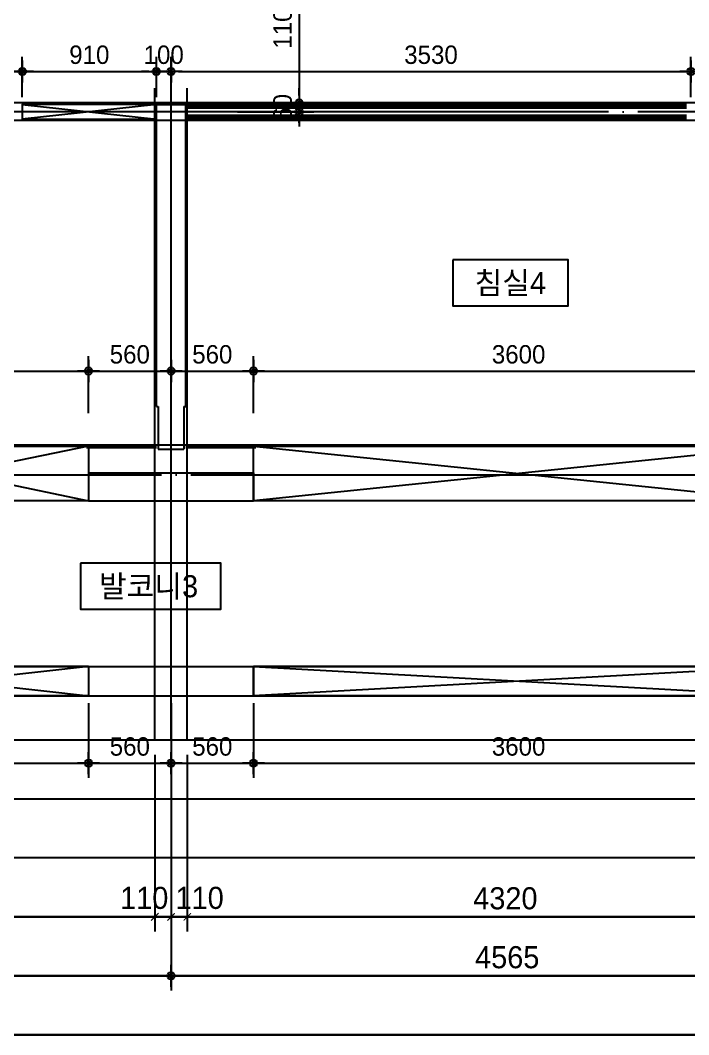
# Model space of a CAD drawing. Header units: millimetres. Extents: x 0 to 92204, y -190080 to 23760.
# Drawn here: x 24899 to 29438, y -154558 to -147672 of the extents above; entities that cross this region are included whole.
import ezdxf
from ezdxf.enums import TextEntityAlignment as Align

# ---------------------------------------------------------------- set-up
doc = ezdxf.new("R2010")
doc.units = ezdxf.units.MM
doc.header["$LTSCALE"] = 100
doc.linetypes.add('AUDIT_D_220706163347-0', pattern=[0])
doc.linetypes.add('CEN', pattern=[62, 60, -1, 0, -1])
doc.layers.get('defpoints').update_dxf_attribs({"color": 139})
for name, color, linetype in [('AA-XXXX-DIMS', 7, 'Continuous'), ('CEN_CON', 1, 'CEN'), ('CEN_WALL', 12, 'CEN'), ('CONC', 2, 'Continuous'), ('DIM', 7, 'AUDIT_D_220706163347-0'), ('ELE3_CON', 7, 'Continuous'), ('MC', 135, 'Continuous'), ('WAL', 3, 'Continuous'), ('WAL_DRY', 7, 'Continuous'), ('실명', 3, 'AUDIT_D_220706163347-0'), ('실명박스', 7, 'AUDIT_D_220706163347-0'), ('창호-open', 4, 'Continuous')]:
    doc.layers.add(name, color=color, linetype=linetype)
doc.styles.add('HAUD01', font='Dotum.ttf')
doc.styles.add('돋움', font='Dotum.ttf')
doc.styles.add('맑은고딕', font='malgun.ttf', dxfattribs={"width": 0.9})
doc.dimstyles.new('DIM-50', dxfattribs={"dimscale": 50, "dimtxt": 3, "dimasz": 1, "dimexe": 2, "dimexo": 2, "dimgap": 1, "dimtad": 1, "dimdec": 0, "dimzin": 0, "dimdsep": 46, "dimtxsty": '맑은고딕', "dimblk1": 'DIMDOT', "dimblk2": 'DIMDOT', "dimsah": 1, "dimcen": 0.09, "dimdle": 2, "dimclrd": 7, "dimclre": 7, "dimclrt": 3, "dimadec": 0, "dimazin": 0, "dimtfac": 1, "dimtdec": 0, "dimtix": 1, "dimtmove": 2, "dimatfit": 3, "dimldrblk": 'DIMDOT', "dimfxl": 1, "dimtolj": 1, "dimtzin": 0, "dimarcsym": 0})
doc.dimstyles.new('MCDIM-50', dxfattribs={"dimscale": 50, "dimtxt": 3, "dimasz": 1, "dimexe": 2, "dimexo": 2, "dimgap": 1, "dimtad": 1, "dimdec": 0, "dimzin": 0, "dimdsep": 46, "dimtxsty": '맑은고딕', "dimblk1": 'ARCHTICK', "dimblk2": 'ARCHTICK', "dimsah": 1, "dimcen": 0.09, "dimdle": 2, "dimclrd": 7, "dimclre": 7, "dimclrt": 3, "dimadec": 0, "dimazin": 0, "dimtfac": 1, "dimtdec": 0, "dimtix": 1, "dimtmove": 2, "dimatfit": 3, "dimldrblk": 'ARCHTICK', "dimfxl": 1, "dimtolj": 1, "dimtzin": 0, "dimarcsym": 0})
doc.dimstyles.new('내부100', dxfattribs={"dimscale": 50, "dimtxt": 2.5, "dimasz": 1, "dimexe": 2, "dimexo": 1, "dimgap": 1, "dimtad": 1, "dimdec": 0, "dimzin": 0, "dimdsep": 46, "dimtxsty": '돋움', "dimblk1": 'DIMDOT', "dimblk2": 'DIMDOT', "dimsah": 1, "dimcen": 0.09, "dimdle": 2, "dimclrd": 7, "dimclre": 7, "dimclrt": 3, "dimadec": 0, "dimazin": 0, "dimtfac": 1, "dimtdec": 0, "dimtix": 1, "dimtmove": 2, "dimatfit": 3, "dimldrblk": 'DIMDOT', "dimfxl": 1, "dimtolj": 1, "dimtzin": 0, "dimarcsym": 0})

# ---------------------------------------------------------------- blocks, each defined once
blk = doc.blocks.new('U-131A(기본)', base_point=(-95320.8, -158830.5))
at = {"layer": 'CEN_CON'}
for p, q in [((-74625.8, -159130.5), (-74625.8, -154705.5)), ((-80690.8, -158830.5), (-69905.8, -158830.5))]:
    blk.add_line(p, q, dxfattribs=at)
at = {"layer": 'CEN_WALL'}
for p, q in [((-65455.8, -154865.5), (-80690.8, -154865.5)), ((-80690.8, -157330.5), (-65455.8, -157330.5))]:
    blk.add_line(p, q, dxfattribs=at)
at = {"layer": 'CONC'}
for p, q in [((-74725.8, -156865.5), (-74725.8, -154815.5)), ((-74725.8, -154815.5), (-74525.8, -154815.5)), ((-74525.8, -156865.5), (-74525.8, -154815.5)), ((-74725.8, -156865.5), (-74712.8, -156865.5)), ((-74712.8, -156865.5), (-74712.8, -157155.5)), ((-74538.8, -156865.5), (-74538.8, -157155.5)), ((-74538.8, -156865.5), (-74525.8, -156865.5)), ((-74712.8, -157155.5), (-74538.8, -157155.5)), ((-75185.8, -158630.5), (-74065.8, -158630.5)), ((-75185.8, -158630.5), (-75185.8, -158830.5)), ((-74065.8, -158630.5), (-74065.8, -158830.5)), ((-75185.8, -158830.5), (-74065.8, -158830.5))]:
    blk.add_line(p, q, dxfattribs=at)
at = {"layer": 'ELE3_CON'}
for p, q in [((-75185.8, -158630.5), (-76985.8, -158630.5)), ((-70465.8, -158630.5), (-74065.8, -158630.5))]:
    blk.add_line(p, q, dxfattribs=at)
at = {"layer": 'MC'}
for p, q in [((-74735.8, -159130.5), (-74735.8, -154705.5)), ((-74515.8, -159130.5), (-74515.8, -154705.5)), ((-65455.8, -154805.5), (-80690.8, -154805.5)), ((-65455.8, -154925.5), (-80690.8, -154925.5)), ((-80690.8, -157125.5), (-65455.8, -157125.5))]:
    blk.add_line(p, q, dxfattribs=at)
at = {"layer": 'WAL'}
for p, q in [((-75185.8, -157315.5), (-74065.8, -157315.5)), ((-75185.8, -157315.5), (-75185.8, -157505.5)), ((-74065.8, -157315.5), (-74065.8, -157505.5)), ((-75185.8, -157505.5), (-74065.8, -157505.5))]:
    blk.add_line(p, q, dxfattribs=at)
at = {"layer": 'WAL_DRY'}
for p, q in [((-71125.8, -154815.5), (-74525.8, -154815.5)), ((-71125.8, -154828), (-74525.8, -154828)), ((-71125.8, -154840.5), (-74525.8, -154840.5)), ((-71125.8, -154890.5), (-74525.8, -154890.5)), ((-71125.8, -154903), (-74525.8, -154903)), ((-71125.8, -154915.5), (-74525.8, -154915.5)), ((-75200.8, -157135.5), (-74725.8, -157135.5)), ((-74525.8, -157135.5), (-74050.8, -157135.5)), ((-75200.8, -157145.5), (-74725.8, -157145.5)), ((-74525.8, -157145.5), (-74050.8, -157145.5))]:
    blk.add_line(p, q, dxfattribs=at)
blk = doc.blocks.new('_ArchTick')
at = {"color": 0, "linetype": 'ByBlock', "const_width": 0.15}
blk.add_lwpolyline([(-0.5, -0.5), (0.5, 0.5)], dxfattribs=at)
blk = doc.blocks.new('*D2586')
at = {"layer": 'defpoints', "color": 0, "linetype": 'ByBlock', "transparency": 16777216}
for p in [(25923, -176318), (26033, -176318), (26033, -177518)]:
    blk.add_point(p, dxfattribs=at)
at = {"layer": 'DIM', "color": 7, "linetype": 'ByBlock', "lineweight": -2, "transparency": 16777216}
for p, q in [((25923, -176418), (25923, -177618)), ((26033, -176418), (26033, -177618)), ((25823, -177518), (26133, -177518))]:
    blk.add_line(p, q, dxfattribs=at)
at = {"layer": 'DIM', "color": 7, "linetype": 'ByBlock', "lineweight": -2, "transparency": 16777216, "xscale": 50, "yscale": 50, "zscale": 50, "rotation": 180}
blk.add_blockref('_ArchTick', (25923, -177518), dxfattribs=at)
at = {"layer": 'DIM', "color": 7, "linetype": 'ByBlock', "lineweight": -2, "transparency": 16777216, "xscale": 50, "yscale": 50, "zscale": 50}
blk.add_blockref('_ArchTick', (26033, -177518), dxfattribs=at)
at = {"layer": 'DIM', "color": 3, "linetype": 'ByBlock', "transparency": 16777216, "insert": (26117.1, -177390.1), "char_height": 150, "attachment_point": 5, "style": 'HAUD01'}
blk.add_mtext('\\A1;110', dxfattribs=at)
blk = doc.blocks.new('*D2587')
at = {"layer": 'defpoints', "color": 0, "linetype": 'ByBlock', "transparency": 16777216}
for p in [(26033, -176318), (30353, -176318), (30353, -177518)]:
    blk.add_point(p, dxfattribs=at)
at = {"layer": 'DIM', "color": 7, "linetype": 'ByBlock', "lineweight": -2, "transparency": 16777216}
for p, q in [((26033, -176418), (26033, -177618)), ((30353, -176418), (30353, -177618)), ((25933, -177518), (30453, -177518))]:
    blk.add_line(p, q, dxfattribs=at)
at = {"layer": 'DIM', "color": 7, "linetype": 'ByBlock', "lineweight": -2, "transparency": 16777216, "xscale": 50, "yscale": 50, "zscale": 50, "rotation": 180}
blk.add_blockref('_ArchTick', (26033, -177518), dxfattribs=at)
at = {"layer": 'DIM', "color": 7, "linetype": 'ByBlock', "lineweight": -2, "transparency": 16777216, "xscale": 50, "yscale": 50, "zscale": 50}
blk.add_blockref('_ArchTick', (30353, -177518), dxfattribs=at)
at = {"layer": 'DIM', "color": 3, "linetype": 'ByBlock', "transparency": 16777216, "insert": (28193, -177392.9), "char_height": 150, "attachment_point": 5, "style": 'HAUD01'}
blk.add_mtext('\\A1;4320', dxfattribs=at)
blk = doc.blocks.new('DIMDOT')
at = {"layer": 'AA-XXXX-DIMS'}
for p, q in [((0, -1.5), (0, 1.5)), ((-1.5, 0), (1.5, 0))]:
    blk.add_line(p, q, dxfattribs=at)
for radius in [0.5, 0.25]:
    blk.add_circle((0, 0), radius, dxfattribs=at)
blk = doc.blocks.new('*D2723')
at = {"layer": 'defpoints', "color": 0, "transparency": 16777216}
for p in [(23053, -176318), (25923, -176318), (25923, -177918)]:
    blk.add_point(p, dxfattribs=at)
at = {"layer": 'DIM', "color": 7, "lineweight": -2, "transparency": 16777216}
for p, q in [((23053, -176418), (23053, -178018)), ((25923, -176418), (25923, -178018)), ((23103, -177918), (25873, -177918))]:
    blk.add_line(p, q, dxfattribs=at)
at = {"layer": 'DIM', "color": 7, "lineweight": -2, "transparency": 16777216, "xscale": 50, "yscale": 50, "zscale": 50, "rotation": 180}
blk.add_blockref('DIMDOT', (23053, -177918), dxfattribs=at)
at = {"layer": 'DIM', "color": 7, "lineweight": -2, "transparency": 16777216, "xscale": 50, "yscale": 50, "zscale": 50}
blk.add_blockref('DIMDOT', (25923, -177918), dxfattribs=at)
at = {"layer": 'DIM', "color": 3, "transparency": 16777216, "insert": (24488, -177792.9), "char_height": 150, "attachment_point": 5, "style": 'HAUD01'}
blk.add_mtext('\\A1;2870', dxfattribs=at)
blk = doc.blocks.new('*D2724')
at = {"layer": 'defpoints', "color": 0, "transparency": 16777216}
for p in [(25923, -176318), (30488, -176318), (30488, -177918)]:
    blk.add_point(p, dxfattribs=at)
at = {"layer": 'DIM', "color": 7, "lineweight": -2, "transparency": 16777216}
for p, q in [((25923, -176418), (25923, -178018)), ((30488, -176418), (30488, -178018)), ((25973, -177918), (30438, -177918))]:
    blk.add_line(p, q, dxfattribs=at)
at = {"layer": 'DIM', "color": 7, "lineweight": -2, "transparency": 16777216, "xscale": 50, "yscale": 50, "zscale": 50, "rotation": 180}
blk.add_blockref('DIMDOT', (25923, -177918), dxfattribs=at)
at = {"layer": 'DIM', "color": 7, "lineweight": -2, "transparency": 16777216, "xscale": 50, "yscale": 50, "zscale": 50}
blk.add_blockref('DIMDOT', (30488, -177918), dxfattribs=at)
at = {"layer": 'DIM', "color": 3, "transparency": 16777216, "insert": (28205.5, -177792.9), "char_height": 150, "attachment_point": 5, "style": 'HAUD01'}
blk.add_mtext('\\A1;4565', dxfattribs=at)
blk = doc.blocks.new('*D2726')
at = {"layer": 'defpoints', "color": 0, "transparency": 16777216}
for p in [(5228, -176318), (30488, -176318), (30488, -178318)]:
    blk.add_point(p, dxfattribs=at)
at = {"layer": 'DIM', "color": 7, "lineweight": -2, "transparency": 16777216}
for p, q in [((5228, -176418), (5228, -178418)), ((30488, -176418), (30488, -178418)), ((5278, -178318), (30438, -178318))]:
    blk.add_line(p, q, dxfattribs=at)
at = {"layer": 'DIM', "color": 7, "lineweight": -2, "transparency": 16777216, "xscale": 50, "yscale": 50, "zscale": 50, "rotation": 180}
blk.add_blockref('DIMDOT', (5228, -178318), dxfattribs=at)
at = {"layer": 'DIM', "color": 7, "lineweight": -2, "transparency": 16777216, "xscale": 50, "yscale": 50, "zscale": 50}
blk.add_blockref('DIMDOT', (30488, -178318), dxfattribs=at)
at = {"layer": 'DIM', "color": 3, "transparency": 16777216, "insert": (17858, -178192.9), "char_height": 150, "attachment_point": 5, "style": 'HAUD01'}
blk.add_mtext('\\A1;25260', dxfattribs=at)
blk = doc.blocks.new('*D2740')
at = {"layer": 'defpoints', "color": 0, "linetype": 'ByBlock', "transparency": 16777216}
for p in [(23113, -176318), (25813, -176318), (25813, -177518)]:
    blk.add_point(p, dxfattribs=at)
at = {"layer": 'DIM', "color": 7, "linetype": 'ByBlock', "lineweight": -2, "transparency": 16777216}
for p, q in [((23113, -176418), (23113, -177618)), ((25813, -176418), (25813, -177618)), ((23013, -177518), (25913, -177518))]:
    blk.add_line(p, q, dxfattribs=at)
at = {"layer": 'DIM', "color": 7, "linetype": 'ByBlock', "lineweight": -2, "transparency": 16777216, "xscale": 50, "yscale": 50, "zscale": 50, "rotation": 180}
blk.add_blockref('_ArchTick', (23113, -177518), dxfattribs=at)
at = {"layer": 'DIM', "color": 7, "linetype": 'ByBlock', "lineweight": -2, "transparency": 16777216, "xscale": 50, "yscale": 50, "zscale": 50}
blk.add_blockref('_ArchTick', (25813, -177518), dxfattribs=at)
at = {"layer": 'DIM', "color": 3, "linetype": 'ByBlock', "transparency": 16777216, "insert": (24463, -177392.9), "char_height": 150, "attachment_point": 5, "style": 'HAUD01'}
blk.add_mtext('\\A1;2700', dxfattribs=at)
blk = doc.blocks.new('*D2741')
at = {"layer": 'defpoints', "color": 0, "linetype": 'ByBlock', "transparency": 16777216}
for p in [(25813, -176318), (25923, -176318), (25923, -177518)]:
    blk.add_point(p, dxfattribs=at)
at = {"layer": 'DIM', "color": 7, "linetype": 'ByBlock', "lineweight": -2, "transparency": 16777216}
for p, q in [((25813, -176418), (25813, -177618)), ((25923, -176418), (25923, -177618)), ((25713, -177518), (26023, -177518))]:
    blk.add_line(p, q, dxfattribs=at)
at = {"layer": 'DIM', "color": 7, "linetype": 'ByBlock', "lineweight": -2, "transparency": 16777216, "xscale": 50, "yscale": 50, "zscale": 50, "rotation": 180}
blk.add_blockref('_ArchTick', (25813, -177518), dxfattribs=at)
at = {"layer": 'DIM', "color": 7, "linetype": 'ByBlock', "lineweight": -2, "transparency": 16777216, "xscale": 50, "yscale": 50, "zscale": 50}
blk.add_blockref('_ArchTick', (25923, -177518), dxfattribs=at)
at = {"layer": 'DIM', "color": 3, "linetype": 'ByBlock', "transparency": 16777216, "insert": (25740.9, -177390.1), "char_height": 150, "attachment_point": 5, "style": 'HAUD01'}
blk.add_mtext('\\A1;110', dxfattribs=at)
blk = doc.blocks.new('*D1650')
at = {"layer": 'defpoints', "color": 0, "transparency": 16777216}
for p in [(23563, -152258), (25363, -152258), (25363, -152714.7)]:
    blk.add_point(p, dxfattribs=at)
at = {"layer": 'DIM', "color": 7, "lineweight": -2, "transparency": 16777216}
for p, q in [((23563, -152308), (23563, -152814.7)), ((25363, -152308), (25363, -152814.7)), ((23613, -152714.7), (25313, -152714.7))]:
    blk.add_line(p, q, dxfattribs=at)
at = {"layer": 'DIM', "color": 7, "lineweight": -2, "transparency": 16777216, "xscale": 50, "yscale": 50, "zscale": 50, "rotation": 180}
blk.add_blockref('DIMDOT', (23563, -152714.7), dxfattribs=at)
at = {"layer": 'DIM', "color": 7, "lineweight": -2, "transparency": 16777216, "xscale": 50, "yscale": 50, "zscale": 50}
blk.add_blockref('DIMDOT', (25363, -152714.7), dxfattribs=at)
at = {"layer": 'DIM', "color": 3, "transparency": 16777216, "insert": (24463, -152602.1), "char_height": 125, "attachment_point": 5, "style": '돋움'}
blk.add_mtext('\\A1;1800', dxfattribs=at)
blk = doc.blocks.new('*D1651')
at = {"layer": 'defpoints', "color": 0, "transparency": 16777216}
for p in [(25363, -152258), (25923, -152258), (25923, -152714.7)]:
    blk.add_point(p, dxfattribs=at)
at = {"layer": 'DIM', "color": 7, "lineweight": -2, "transparency": 16777216}
for p, q in [((25363, -152308), (25363, -152814.7)), ((25923, -152308), (25923, -152814.7)), ((25413, -152714.7), (25873, -152714.7))]:
    blk.add_line(p, q, dxfattribs=at)
at = {"layer": 'DIM', "color": 7, "lineweight": -2, "transparency": 16777216, "xscale": 50, "yscale": 50, "zscale": 50, "rotation": 180}
blk.add_blockref('DIMDOT', (25363, -152714.7), dxfattribs=at)
at = {"layer": 'DIM', "color": 7, "lineweight": -2, "transparency": 16777216, "xscale": 50, "yscale": 50, "zscale": 50}
blk.add_blockref('DIMDOT', (25923, -152714.7), dxfattribs=at)
at = {"layer": 'DIM', "color": 3, "transparency": 16777216, "insert": (25643, -152602.1), "char_height": 125, "attachment_point": 5, "style": '돋움'}
blk.add_mtext('\\A1;560', dxfattribs=at)
blk = doc.blocks.new('*D1652')
at = {"layer": 'defpoints', "color": 0, "transparency": 16777216}
for p in [(25923, -152258), (26483, -152258), (26483, -152714.7)]:
    blk.add_point(p, dxfattribs=at)
at = {"layer": 'DIM', "color": 7, "lineweight": -2, "transparency": 16777216}
for p, q in [((25923, -152308), (25923, -152814.7)), ((26483, -152308), (26483, -152814.7)), ((25973, -152714.7), (26433, -152714.7))]:
    blk.add_line(p, q, dxfattribs=at)
at = {"layer": 'DIM', "color": 7, "lineweight": -2, "transparency": 16777216, "xscale": 50, "yscale": 50, "zscale": 50, "rotation": 180}
blk.add_blockref('DIMDOT', (25923, -152714.7), dxfattribs=at)
at = {"layer": 'DIM', "color": 7, "lineweight": -2, "transparency": 16777216, "xscale": 50, "yscale": 50, "zscale": 50}
blk.add_blockref('DIMDOT', (26483, -152714.7), dxfattribs=at)
at = {"layer": 'DIM', "color": 3, "transparency": 16777216, "insert": (26203, -152602.1), "char_height": 125, "attachment_point": 5, "style": '돋움'}
blk.add_mtext('\\A1;560', dxfattribs=at)
blk = doc.blocks.new('*D1653')
at = {"layer": 'defpoints', "color": 0, "transparency": 16777216}
for p in [(26483, -152258), (30083, -152258), (30083, -152714.7)]:
    blk.add_point(p, dxfattribs=at)
at = {"layer": 'DIM', "color": 7, "lineweight": -2, "transparency": 16777216}
for p, q in [((26483, -152308), (26483, -152814.7)), ((30083, -152308), (30083, -152814.7)), ((26533, -152714.7), (30033, -152714.7))]:
    blk.add_line(p, q, dxfattribs=at)
at = {"layer": 'DIM', "color": 7, "lineweight": -2, "transparency": 16777216, "xscale": 50, "yscale": 50, "zscale": 50, "rotation": 180}
blk.add_blockref('DIMDOT', (26483, -152714.7), dxfattribs=at)
at = {"layer": 'DIM', "color": 7, "lineweight": -2, "transparency": 16777216, "xscale": 50, "yscale": 50, "zscale": 50}
blk.add_blockref('DIMDOT', (30083, -152714.7), dxfattribs=at)
at = {"layer": 'DIM', "color": 3, "transparency": 16777216, "insert": (28283, -152602.1), "char_height": 125, "attachment_point": 5, "style": '돋움'}
blk.add_mtext('\\A1;3600', dxfattribs=at)
blk = doc.blocks.new('*D1671')
at = {"layer": 'defpoints', "color": 0, "transparency": 16777216}
for p in [(25363, -150052.8), (23563, -150388), (25363, -150388)]:
    blk.add_point(p, dxfattribs=at)
at = {"layer": 'DIM', "color": 7, "lineweight": -2, "transparency": 16777216}
for p, q in [((23563, -150338), (23563, -149952.8)), ((25363, -150338), (25363, -149952.8)), ((23613, -150052.8), (25313, -150052.8))]:
    blk.add_line(p, q, dxfattribs=at)
at = {"layer": 'DIM', "color": 7, "lineweight": -2, "transparency": 16777216, "xscale": 50, "yscale": 50, "zscale": 50, "rotation": 180}
blk.add_blockref('DIMDOT', (23563, -150052.8), dxfattribs=at)
at = {"layer": 'DIM', "color": 7, "lineweight": -2, "transparency": 16777216, "xscale": 50, "yscale": 50, "zscale": 50}
blk.add_blockref('DIMDOT', (25363, -150052.8), dxfattribs=at)
at = {"layer": 'DIM', "color": 3, "transparency": 16777216, "insert": (24463, -149940.3), "char_height": 125, "attachment_point": 5, "style": '돋움'}
blk.add_mtext('\\A1;1800', dxfattribs=at)
blk = doc.blocks.new('*D1672')
at = {"layer": 'defpoints', "color": 0, "transparency": 16777216}
for p in [(25923, -150052.8), (25363, -150388), (25923, -150388)]:
    blk.add_point(p, dxfattribs=at)
at = {"layer": 'DIM', "color": 7, "lineweight": -2, "transparency": 16777216}
for p, q in [((25363, -150338), (25363, -149952.8)), ((25923, -150338), (25923, -149952.8)), ((25413, -150052.8), (25873, -150052.8))]:
    blk.add_line(p, q, dxfattribs=at)
at = {"layer": 'DIM', "color": 7, "lineweight": -2, "transparency": 16777216, "xscale": 50, "yscale": 50, "zscale": 50, "rotation": 180}
blk.add_blockref('DIMDOT', (25363, -150052.8), dxfattribs=at)
at = {"layer": 'DIM', "color": 7, "lineweight": -2, "transparency": 16777216, "xscale": 50, "yscale": 50, "zscale": 50}
blk.add_blockref('DIMDOT', (25923, -150052.8), dxfattribs=at)
at = {"layer": 'DIM', "color": 3, "transparency": 16777216, "insert": (25643, -149940.3), "char_height": 125, "attachment_point": 5, "style": '돋움'}
blk.add_mtext('\\A1;560', dxfattribs=at)
blk = doc.blocks.new('*D1673')
at = {"layer": 'defpoints', "color": 0, "transparency": 16777216}
for p in [(26483, -150052.8), (25923, -150388), (26483, -150388)]:
    blk.add_point(p, dxfattribs=at)
at = {"layer": 'DIM', "color": 7, "lineweight": -2, "transparency": 16777216}
for p, q in [((25923, -150338), (25923, -149952.8)), ((26483, -150338), (26483, -149952.8)), ((25973, -150052.8), (26433, -150052.8))]:
    blk.add_line(p, q, dxfattribs=at)
at = {"layer": 'DIM', "color": 7, "lineweight": -2, "transparency": 16777216, "xscale": 50, "yscale": 50, "zscale": 50, "rotation": 180}
blk.add_blockref('DIMDOT', (25923, -150052.8), dxfattribs=at)
at = {"layer": 'DIM', "color": 7, "lineweight": -2, "transparency": 16777216, "xscale": 50, "yscale": 50, "zscale": 50}
blk.add_blockref('DIMDOT', (26483, -150052.8), dxfattribs=at)
at = {"layer": 'DIM', "color": 3, "transparency": 16777216, "insert": (26203, -149940.3), "char_height": 125, "attachment_point": 5, "style": '돋움'}
blk.add_mtext('\\A1;560', dxfattribs=at)
blk = doc.blocks.new('*D1674')
at = {"layer": 'defpoints', "color": 0, "transparency": 16777216}
for p in [(30083, -150052.8), (26483, -150388), (30083, -150388)]:
    blk.add_point(p, dxfattribs=at)
at = {"layer": 'DIM', "color": 7, "lineweight": -2, "transparency": 16777216}
for p, q in [((26483, -150338), (26483, -149952.8)), ((30083, -150338), (30083, -149952.8)), ((26533, -150052.8), (30033, -150052.8))]:
    blk.add_line(p, q, dxfattribs=at)
at = {"layer": 'DIM', "color": 7, "lineweight": -2, "transparency": 16777216, "xscale": 50, "yscale": 50, "zscale": 50, "rotation": 180}
blk.add_blockref('DIMDOT', (26483, -150052.8), dxfattribs=at)
at = {"layer": 'DIM', "color": 7, "lineweight": -2, "transparency": 16777216, "xscale": 50, "yscale": 50, "zscale": 50}
blk.add_blockref('DIMDOT', (30083, -150052.8), dxfattribs=at)
at = {"layer": 'DIM', "color": 3, "transparency": 16777216, "insert": (28283, -149940.3), "char_height": 125, "attachment_point": 5, "style": '돋움'}
blk.add_mtext('\\A1;3600', dxfattribs=at)
blk = doc.blocks.new('*D1680')
at = {"layer": 'defpoints', "color": 0, "transparency": 16777216}
for p in [(24913, -148019.1), (23053, -148243), (24913, -148243)]:
    blk.add_point(p, dxfattribs=at)
at = {"layer": 'DIM', "color": 7, "lineweight": -2, "transparency": 16777216}
for p, q in [((23053, -148193), (23053, -147919.1)), ((24913, -148193), (24913, -147919.1)), ((23103, -148019.1), (24863, -148019.1))]:
    blk.add_line(p, q, dxfattribs=at)
at = {"layer": 'DIM', "color": 7, "lineweight": -2, "transparency": 16777216, "xscale": 50, "yscale": 50, "zscale": 50, "rotation": 180}
blk.add_blockref('DIMDOT', (23053, -148019.1), dxfattribs=at)
at = {"layer": 'DIM', "color": 7, "lineweight": -2, "transparency": 16777216, "xscale": 50, "yscale": 50, "zscale": 50}
blk.add_blockref('DIMDOT', (24913, -148019.1), dxfattribs=at)
at = {"layer": 'DIM', "color": 3, "transparency": 16777216, "insert": (23983, -147906.5), "char_height": 125, "attachment_point": 5, "style": '돋움'}
blk.add_mtext('\\A1;1860', dxfattribs=at)
blk = doc.blocks.new('*D1681')
at = {"layer": 'defpoints', "color": 0, "transparency": 16777216}
for p in [(25823, -148019.1), (24913, -148243), (25823, -148243)]:
    blk.add_point(p, dxfattribs=at)
at = {"layer": 'DIM', "color": 7, "lineweight": -2, "transparency": 16777216}
for p, q in [((24913, -148193), (24913, -147919.1)), ((25823, -148193), (25823, -147919.1)), ((24963, -148019.1), (25773, -148019.1))]:
    blk.add_line(p, q, dxfattribs=at)
at = {"layer": 'DIM', "color": 7, "lineweight": -2, "transparency": 16777216, "xscale": 50, "yscale": 50, "zscale": 50, "rotation": 180}
blk.add_blockref('DIMDOT', (24913, -148019.1), dxfattribs=at)
at = {"layer": 'DIM', "color": 7, "lineweight": -2, "transparency": 16777216, "xscale": 50, "yscale": 50, "zscale": 50}
blk.add_blockref('DIMDOT', (25823, -148019.1), dxfattribs=at)
at = {"layer": 'DIM', "color": 3, "transparency": 16777216, "insert": (25368, -147906.5), "char_height": 125, "attachment_point": 5, "style": '돋움'}
blk.add_mtext('\\A1;910', dxfattribs=at)
blk = doc.blocks.new('*D1682')
at = {"layer": 'defpoints', "color": 0, "transparency": 16777216}
for p in [(25923, -148019.1), (25823, -148243), (25923, -148243)]:
    blk.add_point(p, dxfattribs=at)
at = {"layer": 'DIM', "color": 7, "lineweight": -2, "transparency": 16777216}
for p, q in [((25823, -148193), (25823, -147919.1)), ((25923, -148193), (25923, -147919.1)), ((25773, -148019.1), (25723, -148019.1)), ((25823, -148019.1), (25923, -148019.1)), ((25973, -148019.1), (26023, -148019.1))]:
    blk.add_line(p, q, dxfattribs=at)
at = {"layer": 'DIM', "color": 7, "lineweight": -2, "transparency": 16777216, "xscale": 50, "yscale": 50, "zscale": 50}
blk.add_blockref('DIMDOT', (25823, -148019.1), dxfattribs=at)
at = {"layer": 'DIM', "color": 7, "lineweight": -2, "transparency": 16777216, "xscale": 50, "yscale": 50, "zscale": 50, "rotation": 180}
blk.add_blockref('DIMDOT', (25923, -148019.1), dxfattribs=at)
at = {"layer": 'DIM', "color": 3, "transparency": 16777216, "insert": (25873, -147906.5), "char_height": 125, "attachment_point": 5, "style": '돋움'}
blk.add_mtext('\\A1;100', dxfattribs=at)
blk = doc.blocks.new('*D1683')
at = {"layer": 'defpoints', "color": 0, "transparency": 16777216}
for p in [(29453, -148019.1), (25923, -148243), (29453, -148243)]:
    blk.add_point(p, dxfattribs=at)
at = {"layer": 'DIM', "color": 7, "lineweight": -2, "transparency": 16777216}
for p, q in [((25923, -148193), (25923, -147919.1)), ((29453, -148193), (29453, -147919.1)), ((25973, -148019.1), (29403, -148019.1))]:
    blk.add_line(p, q, dxfattribs=at)
at = {"layer": 'DIM', "color": 7, "lineweight": -2, "transparency": 16777216, "xscale": 50, "yscale": 50, "zscale": 50, "rotation": 180}
blk.add_blockref('DIMDOT', (25923, -148019.1), dxfattribs=at)
at = {"layer": 'DIM', "color": 7, "lineweight": -2, "transparency": 16777216, "xscale": 50, "yscale": 50, "zscale": 50}
blk.add_blockref('DIMDOT', (29453, -148019.1), dxfattribs=at)
at = {"layer": 'DIM', "color": 3, "transparency": 16777216, "insert": (27688, -147906.5), "char_height": 125, "attachment_point": 5, "style": '돋움'}
blk.add_mtext('\\A1;3530', dxfattribs=at)
blk = doc.blocks.new('*D1684')
at = {"layer": 'defpoints', "color": 0, "transparency": 16777216}
for p in [(30363, -148019.1), (29453, -148243), (30363, -148243)]:
    blk.add_point(p, dxfattribs=at)
at = {"layer": 'DIM', "color": 7, "lineweight": -2, "transparency": 16777216}
for p, q in [((29453, -148193), (29453, -147919.1)), ((30363, -148193), (30363, -147919.1)), ((29503, -148019.1), (30313, -148019.1))]:
    blk.add_line(p, q, dxfattribs=at)
at = {"layer": 'DIM', "color": 7, "lineweight": -2, "transparency": 16777216, "xscale": 50, "yscale": 50, "zscale": 50, "rotation": 180}
blk.add_blockref('DIMDOT', (29453, -148019.1), dxfattribs=at)
at = {"layer": 'DIM', "color": 7, "lineweight": -2, "transparency": 16777216, "xscale": 50, "yscale": 50, "zscale": 50}
blk.add_blockref('DIMDOT', (30363, -148019.1), dxfattribs=at)
at = {"layer": 'DIM', "color": 3, "transparency": 16777216, "insert": (29908, -147906.5), "char_height": 125, "attachment_point": 5, "style": '돋움'}
blk.add_mtext('\\A1;910', dxfattribs=at)
blk = doc.blocks.new('*D1763')
at = {"layer": 'defpoints', "color": 0, "transparency": 16777216}
for p in [(26323, -147133), (26323, -148233), (26793.5, -148233)]:
    blk.add_point(p, dxfattribs=at)
at = {"layer": 'DIM', "color": 7, "lineweight": -2, "transparency": 16777216}
for p, q in [((26373, -147133), (26893.5, -147133)), ((26793.5, -147183), (26793.5, -148183)), ((26373, -148233), (26893.5, -148233))]:
    blk.add_line(p, q, dxfattribs=at)
at = {"layer": 'DIM', "color": 7, "lineweight": -2, "transparency": 16777216, "xscale": 50, "yscale": 50, "zscale": 50}
for p, rotation in [((26793.5, -147133), 90), ((26793.5, -148233), 270)]:
    blk.add_blockref('DIMDOT', p, dxfattribs=dict(at, rotation=rotation))
at = {"layer": 'DIM', "color": 3, "transparency": 16777216, "insert": (26680.9, -147683), "char_height": 125, "attachment_point": 5, "rotation": 90, "style": '돋움'}
blk.add_mtext('\\A1;1100', dxfattribs=at)
blk = doc.blocks.new('*D1764')
at = {"layer": 'defpoints', "color": 0, "transparency": 16777216}
for p in [(26323, -148233), (26323, -148293), (26793.5, -148293)]:
    blk.add_point(p, dxfattribs=at)
at = {"layer": 'DIM', "color": 7, "lineweight": -2, "transparency": 16777216}
for p, q in [((26793.5, -148183), (26793.5, -148133)), ((26373, -148233), (26893.5, -148233)), ((26793.5, -148233), (26793.5, -148293)), ((26373, -148293), (26893.5, -148293)), ((26793.5, -148343), (26793.5, -148393))]:
    blk.add_line(p, q, dxfattribs=at)
at = {"layer": 'DIM', "color": 7, "lineweight": -2, "transparency": 16777216, "xscale": 50, "yscale": 50, "zscale": 50}
for p, rotation in [((26793.5, -148233), 270), ((26793.5, -148293), 90)]:
    blk.add_blockref('DIMDOT', p, dxfattribs=dict(at, rotation=rotation))
at = {"layer": 'DIM', "color": 3, "transparency": 16777216, "insert": (26680.9, -148263), "char_height": 125, "attachment_point": 5, "rotation": 90, "style": '돋움'}
blk.add_mtext('\\A1;60', dxfattribs=at)
blk = doc.blocks.new('DIM-1108')
at = {"layer": 'DIM'}
for base, p1, p2, picture, middle in [((30488, -178318), (5228, -176318), (30488, -176318), '*D2726', (17858, -178192.9)), ((25923, -177918), (23053, -176318), (25923, -176318), '*D2723', (24488, -177792.9)), ((30488, -177918), (25923, -176318), (30488, -176318), '*D2724', (28205.5, -177792.9))]:
    dim = blk.add_linear_dim(base=base, p1=p1, p2=p2, angle=180, dimstyle='DIM-50', override={"dimscale": 50, "dimtxsty": 'HAUD01'}, dxfattribs=at)
    dim.commit()
    dim.dimension.update_dxf_attribs({"geometry": picture, "text_midpoint": middle})
at = {"layer": 'DIM', "linetype": 'ByBlock'}
for base, p1, p2, picture, middle in [((25813, -177518), (23113, -176318), (25813, -176318), '*D2740', (24463, -177392.9)), ((30353, -177518), (26033, -176318), (30353, -176318), '*D2587', (28193, -177392.9))]:
    dim = blk.add_linear_dim(base=base, p1=p1, p2=p2, angle=180, dimstyle='MCDIM-50', override={"dimtxsty": 'HAUD01'}, dxfattribs=at)
    dim.commit()
    dim.dimension.update_dxf_attribs({"geometry": picture, "text_midpoint": middle})
for base, p1, p2, picture, middle in [((25923, -177518), (25813, -176318), (25923, -176318), '*D2741', (25740.9, -177390.1)), ((26033, -177518), (25923, -176318), (26033, -176318), '*D2586', (26117.1, -177390.1))]:
    dim = blk.add_linear_dim(base=base, p1=p1, p2=p2, angle=180, dimstyle='MCDIM-50', override={"dimtxsty": 'HAUD01'}, dxfattribs=at)
    dim.commit()
    dim.dimension.update_dxf_attribs({"geometry": picture, "text_midpoint": middle, "dimtype": 128})

msp = doc.modelspace()

# ---------------------------------------------------------------- linework, layer by layer
at = {"layer": 'defpoints'}
for points in [[(1576.9, -136833), (37093, -136833), (37093, -154558), (1576.9, -154558)], [(1976.9, -137233), (36693, -137233), (36693, -154158), (1976.9, -154158)], [(2376.9, -137633), (36293, -137633), (36293, -153758), (2376.9, -153758)], [(2776.9, -138033), (35893, -138033), (35893, -153358), (2776.9, -153358)], [(3176.9, -138433), (35493, -138433), (35493, -152958), (3176.9, -152958)], [(3576.9, -138833), (35093, -138833), (35093, -152558), (3576.9, -152558)]]:
    msp.add_lwpolyline(points, close=True, dxfattribs=at)
at = {"layer": '실명박스'}
for points in [[(27837.2, -149297.5), (27837.2, -149610), (28618.8, -149610), (28618.8, -149297.5)], [(25308.3, -151356.6), (25308.3, -151669.1), (26260.8, -151669.1), (26260.8, -151356.6)]]:
    msp.add_lwpolyline(points, close=True, dxfattribs=at)
at = {"layer": '창호-open'}
for p, q in [((25823, -148243), (24913, -148343)), ((24913, -148243), (25823, -148343)), ((25363, -150563), (23563, -150933)), ((23563, -150563), (25363, -150933)), ((30083, -150563), (26483, -150933)), ((26483, -150563), (30083, -150933)), ((25363, -152058), (23563, -152258)), ((23563, -152058), (25363, -152258)), ((30083, -152058), (26483, -152258)), ((26483, -152058), (30083, -152258))]:
    msp.add_line(p, q, dxfattribs=at)
for points in [[(24913, -148343), (25823, -148343), (25823, -148243), (24913, -148243)], [(23563, -150563), (25363, -150563), (25363, -150933), (23563, -150933)], [(26483, -150563), (30083, -150563), (30083, -150933), (26483, -150933)], [(23563, -152058), (25363, -152058), (25363, -152258), (23563, -152258)], [(26483, -152058), (30083, -152058), (30083, -152258), (26483, -152258)]]:
    msp.add_lwpolyline(points, close=True, dxfattribs=at)

# ---------------------------------------------------------------- block references
for name, p in [('DIM-1108', (0, 23760)), ('U-131A(기본)', (5228, -152258))]:
    msp.add_blockref(name, p)

# ---------------------------------------------------------------- texts
at = {"layer": '실명', "style": 'HAUD01'}
for s, p in [('침실4', (28226.6, -149451.5)), ('발코니3', (25769.9, -151511.8))]:
    msp.add_text(s, height=150, dxfattribs=at).set_placement(p, align=Align.MIDDLE)

# ---------------------------------------------------------------- dimensions: what is measured, and where the dimension line sits
at = {"layer": 'DIM'}
for base, p1, p2, angle, picture, middle in [((26793.5, -148233), (26323, -147133), (26323, -148233), 270, '*D1763', (26680.9, -147683)), ((26793.5, -148293), (26323, -148233), (26323, -148293), 270, '*D1764', (26680.9, -148263)), ((25363, -152714.7), (23563, -152258), (25363, -152258), 180, '*D1650', (24463, -152602.1)), ((25923, -152714.7), (25363, -152258), (25923, -152258), 180, '*D1651', (25643, -152602.1)), ((26483, -152714.7), (25923, -152258), (26483, -152258), 180, '*D1652', (26203, -152602.1)), ((30083, -152714.7), (26483, -152258), (30083, -152258), 180, '*D1653', (28283, -152602.1))]:
    dim = msp.add_linear_dim(base=base, p1=p1, p2=p2, angle=angle, dimstyle='내부100', override={"dimscale": 50}, dxfattribs=at)
    dim.commit()
    dim.dimension.update_dxf_attribs({"geometry": picture, "text_midpoint": middle})
for base, p1, p2, picture, middle in [((24913, -148019.1), (23053, -148243), (24913, -148243), '*D1680', (23983, -147906.5)), ((25823, -148019.1), (24913, -148243), (25823, -148243), '*D1681', (25368, -147906.5)), ((25923, -148019.1), (25823, -148243), (25923, -148243), '*D1682', (25873, -147906.5)), ((29453, -148019.1), (25923, -148243), (29453, -148243), '*D1683', (27688, -147906.5)), ((30363, -148019.1), (29453, -148243), (30363, -148243), '*D1684', (29908, -147906.5)), ((25363, -150052.8), (23563, -150388), (25363, -150388), '*D1671', (24463, -149940.3)), ((25923, -150052.8), (25363, -150388), (25923, -150388), '*D1672', (25643, -149940.3)), ((26483, -150052.8), (25923, -150388), (26483, -150388), '*D1673', (26203, -149940.3)), ((30083, -150052.8), (26483, -150388), (30083, -150388), '*D1674', (28283, -149940.3))]:
    dim = msp.add_linear_dim(base=base, p1=p1, p2=p2, dimstyle='내부100', override={"dimscale": 50}, dxfattribs=at)
    dim.commit()
    dim.dimension.update_dxf_attribs({"geometry": picture, "text_midpoint": middle})

doc.saveas('drawing.dxf')
